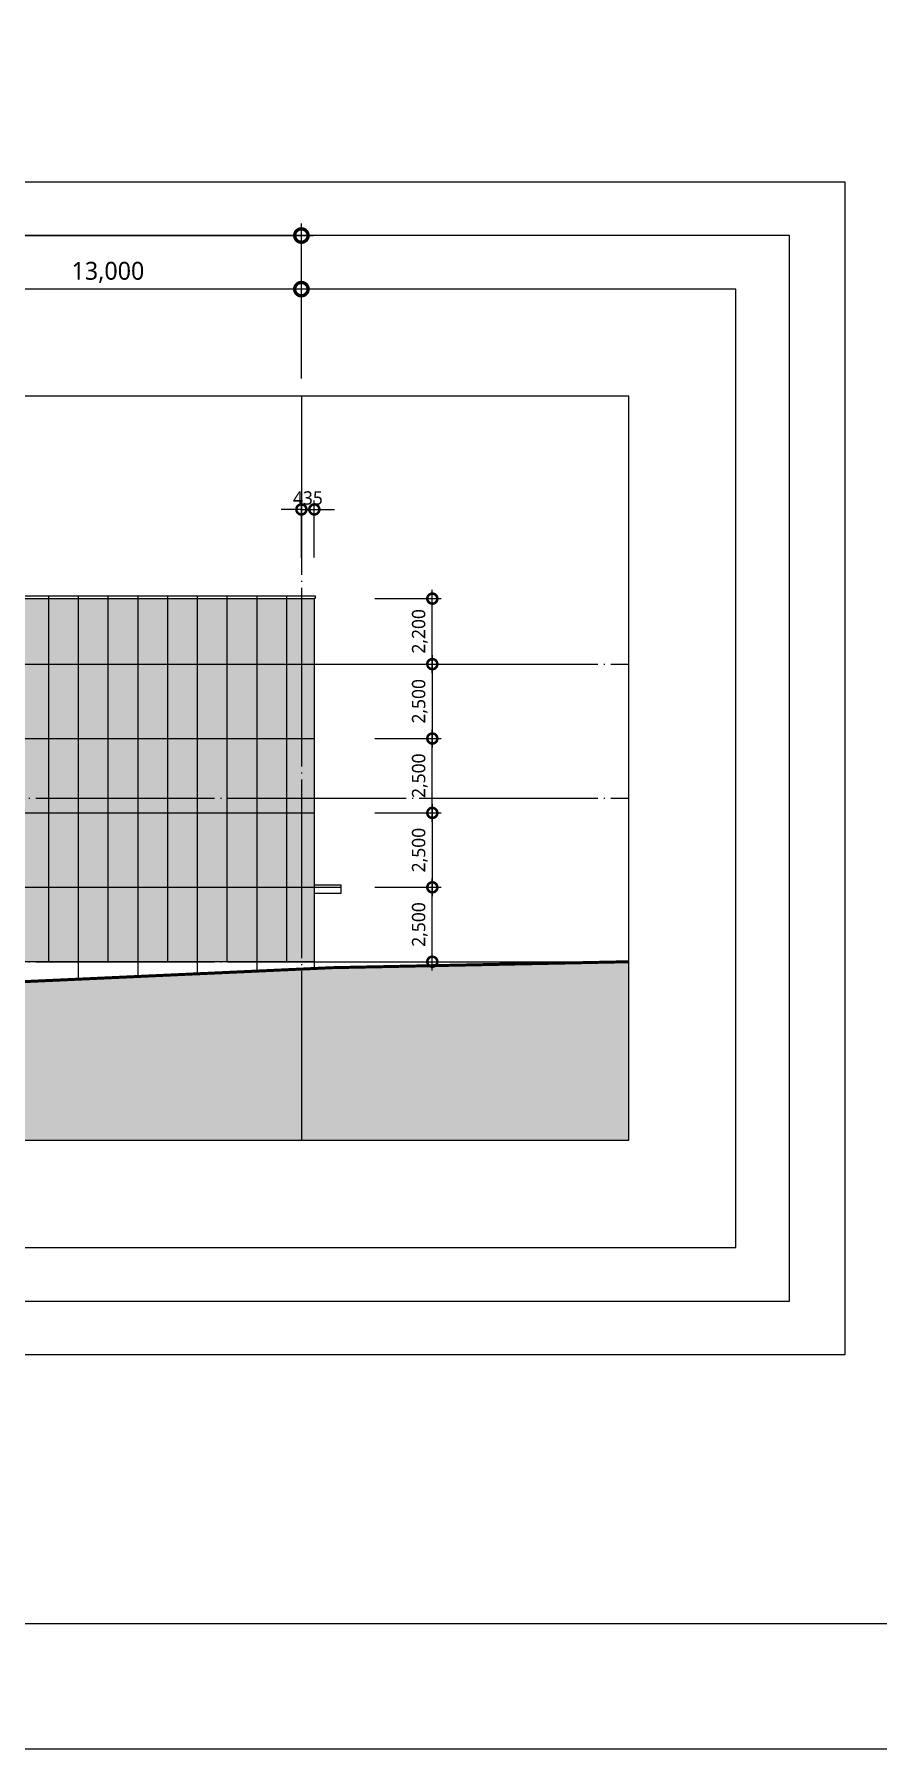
# Model space of a CAD drawing. Header units: millimetres. Extents: x -2325 to 334075, y -552635 to -11738.
# Drawn here: x 88132 to 116473, y -147450 to -89843 of the extents above; entities that cross this region are included whole.
import ezdxf

# ---------------------------------------------------------------- set-up
doc = ezdxf.new("R2010")
doc.units = ezdxf.units.MM
doc.header["$LTSCALE"] = 200
doc.linetypes.add('CEN-GAUN', pattern=[32.2, 30, -1, 0.2, -1])
doc.layers.get('DEFPOINTS').update_dxf_attribs({"color": 137})
doc.layers.add('CEN', color=1, linetype='CEN-GAUN', plot=False)
doc.layers.add('임시 치수선', color=8, linetype='Continuous', plot=False)
for name, color, linetype in [('ELE-3', 3, 'Continuous'), ('ELE-8', 8, 'Continuous'), ('HAT', 8, 'Continuous'), ('SOL-253', 253, 'Continuous'), ('SOL-254', 254, 'Continuous')]:
    doc.layers.add(name, color=color, linetype=linetype)
doc.styles.add('$0$스타일1', font='malgun.ttf')
doc.dimstyles.new('CJA', dxfattribs={"dimscale": 300, "dimtxt": 2.7, "dimasz": 1, "dimexe": 2, "dimexo": 3, "dimgap": 1, "dimtad": 1, "dimdec": 0, "dimzin": 1, "dimdsep": 46, "dimlunit": 6, "dimtxsty": '$0$스타일1', "dimblk": 'CJDOT', "dimcen": 0.09, "dimdle": 1, "dimclrd": 256, "dimclre": 256, "dimclrt": 3, "dimadec": 0, "dimazin": 0, "dimtfac": 1, "dimtdec": 0, "dimtix": 1, "dimtmove": 2, "dimatfit": 3, "dimldrblk": 'CJDOT', "dimfxl": 1, "dimtolj": 1, "dimtzin": 1, "dimarcsym": 0})

# ---------------------------------------------------------------- blocks, each defined once
blk = doc.blocks.new('_DotSmall')
at = {"color": 0, "linetype": 'ByBlock', "const_width": 0.5}
blk.add_lwpolyline([(-0.0625, 0, 1), (0.0625, 0, 1)], format="xyb", close=True, dxfattribs=at)
blk = doc.blocks.new('*D50')
at = {"layer": 'DEFPOINTS', "lineweight": -2, "transparency": 16777216}
for p, q in [((53707, -96606), (97507, -96606)), ((54107, -101406), (54107, -96206)), ((97107, -101406), (97107, -96206))]:
    blk.add_line(p, q, dxfattribs=at)
at = {"layer": 'DEFPOINTS', "color": 0, "transparency": 16777216}
for p in [(97107, -96606), (54107, -102006), (97107, -102006)]:
    blk.add_point(p, dxfattribs=at)
at = {"layer": 'DEFPOINTS', "lineweight": -2, "transparency": 16777216, "xscale": 900, "yscale": 900, "zscale": 900, "rotation": 180}
blk.add_blockref('_DotSmall', (54107, -96606), dxfattribs=at)
at = {"layer": 'DEFPOINTS', "lineweight": -2, "transparency": 16777216, "xscale": 900, "yscale": 900, "zscale": 900}
blk.add_blockref('_DotSmall', (97107, -96606), dxfattribs=at)
at = {"layer": 'DEFPOINTS', "color": 3, "transparency": 16777216, "insert": (75607, -96046), "char_height": 600, "attachment_point": 5, "style": '$0$스타일1'}
blk.add_mtext('\\A1;43,000', dxfattribs=at)
blk = doc.blocks.new('CJDOT')
blk.add_line((-2, 0), (2, 0))
at = {"const_width": 0.5}
blk.add_lwpolyline([(-0.25, 0, 1), (0.25, 0, 1)], format="xyb", close=True, dxfattribs=at)
blk = doc.blocks.new('*D53')
at = {"layer": 'DEFPOINTS', "lineweight": -2, "transparency": 16777216}
for p, q in [((97507, -98406), (83707, -98406)), ((84107, -101406), (84107, -98006)), ((97107, -101406), (97107, -98006))]:
    blk.add_line(p, q, dxfattribs=at)
at = {"layer": 'DEFPOINTS', "color": 0, "transparency": 16777216}
for p in [(84107, -98406), (84107, -102006), (97107, -102006)]:
    blk.add_point(p, dxfattribs=at)
at = {"layer": 'DEFPOINTS', "lineweight": -2, "transparency": 16777216, "xscale": 900, "yscale": 900, "zscale": 900, "rotation": 180}
blk.add_blockref('_DotSmall', (84107, -98406), dxfattribs=at)
at = {"layer": 'DEFPOINTS', "lineweight": -2, "transparency": 16777216, "xscale": 900, "yscale": 900, "zscale": 900}
blk.add_blockref('_DotSmall', (97107, -98406), dxfattribs=at)
at = {"layer": 'DEFPOINTS', "color": 3, "transparency": 16777216, "insert": (90607, -97844), "char_height": 600, "attachment_point": 5, "style": '$0$스타일1'}
blk.add_mtext('\\A1;13,000', dxfattribs=at)
blk = doc.blocks.new('*D35')
at = {"layer": 'DEFPOINTS', "color": 0, "transparency": 16777216}
for p in [(97542, -105809), (97107, -107869), (97542, -107869)]:
    blk.add_point(p, dxfattribs=at)
at = {"layer": '임시 치수선', "lineweight": -2, "transparency": 16777216}
for p, q in [((97107, -105809), (96432, -105809)), ((97107, -107419), (97107, -105509)), ((97107, -105809), (97542, -105809)), ((97542, -107419), (97542, -105509)), ((97542, -105809), (98217, -105809))]:
    blk.add_line(p, q, dxfattribs=at)
at = {"layer": '임시 치수선', "lineweight": -2, "transparency": 16777216, "xscale": 675, "yscale": 675, "zscale": 675}
blk.add_blockref('_DotSmall', (97107, -105809), dxfattribs=at)
at = {"layer": '임시 치수선', "lineweight": -2, "transparency": 16777216, "xscale": 675, "yscale": 675, "zscale": 675, "rotation": 180}
blk.add_blockref('_DotSmall', (97542, -105809), dxfattribs=at)
at = {"layer": '임시 치수선', "color": 3, "transparency": 16777216, "insert": (97325, -105427), "char_height": 450, "attachment_point": 5, "style": '$0$스타일1'}
blk.add_mtext('\\A1;435', dxfattribs=at)
blk = doc.blocks.new('*D36')
at = {"layer": 'DEFPOINTS', "color": 0, "transparency": 16777216}
for p in [(99122, -111006), (99122, -113506), (101507, -113506)]:
    blk.add_point(p, dxfattribs=at)
at = {"layer": '임시 치수선', "lineweight": -2, "transparency": 16777216}
for p, q in [((99572, -111006), (101807, -111006)), ((101507, -110706), (101507, -113806)), ((99572, -113506), (101807, -113506))]:
    blk.add_line(p, q, dxfattribs=at)
at = {"layer": '임시 치수선', "lineweight": -2, "transparency": 16777216, "xscale": 675, "yscale": 675, "zscale": 675}
for p, rotation in [((101507, -111006), 90), ((101507, -113506), 270)]:
    blk.add_blockref('_DotSmall', p, dxfattribs=dict(at, rotation=rotation))
at = {"layer": '임시 치수선', "color": 3, "transparency": 16777216, "insert": (101087, -112256), "char_height": 450, "attachment_point": 5, "rotation": 90, "style": '$0$스타일1'}
blk.add_mtext('\\A1;2,500', dxfattribs=at)
blk = doc.blocks.new('*D37')
at = {"layer": 'DEFPOINTS', "color": 0, "transparency": 16777216}
for p in [(99122, -108806), (101507, -108806), (99122, -111006)]:
    blk.add_point(p, dxfattribs=at)
at = {"layer": '임시 치수선', "lineweight": -2, "transparency": 16777216}
for p, q in [((99572, -108806), (101807, -108806)), ((101507, -111306), (101507, -108506)), ((99572, -111006), (101807, -111006))]:
    blk.add_line(p, q, dxfattribs=at)
at = {"layer": '임시 치수선', "lineweight": -2, "transparency": 16777216, "xscale": 675, "yscale": 675, "zscale": 675}
for p, rotation in [((101507, -108806), 90), ((101507, -111006), 270)]:
    blk.add_blockref('_DotSmall', p, dxfattribs=dict(at, rotation=rotation))
at = {"layer": '임시 치수선', "color": 3, "transparency": 16777216, "insert": (101087, -109906), "char_height": 450, "attachment_point": 5, "rotation": 90, "style": '$0$스타일1'}
blk.add_mtext('\\A1;2,200', dxfattribs=at)
blk = doc.blocks.new('*D38')
at = {"layer": 'DEFPOINTS', "color": 0, "transparency": 16777216}
for p in [(99122, -113506), (101507, -113506), (99122, -116006)]:
    blk.add_point(p, dxfattribs=at)
at = {"layer": '임시 치수선', "lineweight": -2, "transparency": 16777216}
for p, q in [((101507, -116306), (101507, -113206)), ((99572, -113506), (101807, -113506)), ((99572, -116006), (101807, -116006))]:
    blk.add_line(p, q, dxfattribs=at)
at = {"layer": '임시 치수선', "lineweight": -2, "transparency": 16777216, "xscale": 675, "yscale": 675, "zscale": 675}
for p, rotation in [((101507, -113506), 90), ((101507, -116006), 270)]:
    blk.add_blockref('_DotSmall', p, dxfattribs=dict(at, rotation=rotation))
at = {"layer": '임시 치수선', "color": 3, "transparency": 16777216, "insert": (101087, -114756), "char_height": 450, "attachment_point": 5, "rotation": 90, "style": '$0$스타일1'}
blk.add_mtext('\\A1;2,500', dxfattribs=at)
blk = doc.blocks.new('*D39')
at = {"layer": 'DEFPOINTS', "color": 0, "transparency": 16777216}
for p in [(99122, -116006), (99122, -118506), (101507, -118506)]:
    blk.add_point(p, dxfattribs=at)
at = {"layer": '임시 치수선', "lineweight": -2, "transparency": 16777216}
for p, q in [((101507, -115706), (101507, -118806)), ((99572, -116006), (101807, -116006)), ((99572, -118506), (101807, -118506))]:
    blk.add_line(p, q, dxfattribs=at)
at = {"layer": '임시 치수선', "lineweight": -2, "transparency": 16777216, "xscale": 675, "yscale": 675, "zscale": 675}
for p, rotation in [((101507, -116006), 90), ((101507, -118506), 270)]:
    blk.add_blockref('_DotSmall', p, dxfattribs=dict(at, rotation=rotation))
at = {"layer": '임시 치수선', "color": 3, "transparency": 16777216, "insert": (101087, -117256), "char_height": 450, "attachment_point": 5, "rotation": 90, "style": '$0$스타일1'}
blk.add_mtext('\\A1;2,500', dxfattribs=at)
blk = doc.blocks.new('*D40')
at = {"layer": 'DEFPOINTS', "color": 0, "transparency": 16777216}
for p in [(99122, -118506), (101507, -118506), (99122, -121006)]:
    blk.add_point(p, dxfattribs=at)
at = {"layer": '임시 치수선', "lineweight": -2, "transparency": 16777216}
for p, q in [((99572, -118506), (101807, -118506)), ((101507, -121306), (101507, -118206)), ((99572, -121006), (101807, -121006))]:
    blk.add_line(p, q, dxfattribs=at)
at = {"layer": '임시 치수선', "lineweight": -2, "transparency": 16777216, "xscale": 675, "yscale": 675, "zscale": 675}
for p, rotation in [((101507, -118506), 90), ((101507, -121006), 270)]:
    blk.add_blockref('_DotSmall', p, dxfattribs=dict(at, rotation=rotation))
at = {"layer": '임시 치수선', "color": 3, "transparency": 16777216, "insert": (101087, -119756), "char_height": 450, "attachment_point": 5, "rotation": 90, "style": '$0$스타일1'}
blk.add_mtext('\\A1;2,500', dxfattribs=at)
blk = doc.blocks.new('con hatch')
at = {"layer": 'HAT', "color": 252}
for p, q in [((1435, 0), (1435, -2090)), ((3435, 0), (3435, -1948)), ((5435, 0), (5435, -1807)), ((7435, 0), (7435, -1665)), ((9435, 0), (9435, -1523)), ((11435, 0), (11435, -1382)), ((13435, 0), (13435, -1233)), ((15435, 0), (15435, -300)), ((17435, 0), (17435, -328)), ((19435, 0), (19435, -70)), ((31935, 0), (31935, -596)), ((33935, 0), (33935, -677)), ((35935, 0), (35935, -587)), ((37935, 0), (37935, -496)), ((39935, 0), (39935, -405)), ((41935, 0), (41935, -315)), ((0, -1000), (14405, -1000)), ((0, -2000), (2701, -2000))]:
    blk.add_line(p, q, dxfattribs=at)
for centre in [(1335, -900), (1335, -1100), (1535, -900), (1535, -1100), (3335, -900), (3335, -1100), (3535, -900), (3535, -1100), (5335, -900), (5335, -1100), (5535, -900), (5535, -1100), (7335, -900), (7335, -1100), (7535, -900), (7535, -1100), (9335, -900), (9335, -1100), (9535, -900), (9535, -1100), (11335, -900), (11335, -1100), (11535, -900), (11535, -1100), (13335, -900), (13335, -1100), (13535, -900), (13535, -1100), (1335, -1900), (1535, -1900)]:
    blk.add_circle(centre, 45, dxfattribs=at)

msp = doc.modelspace()

# ---------------------------------------------------------------- hatches: boundary and pattern name
at = {"layer": 'SOL-253'}
h = msp.add_hatch(color=256, dxfattribs=at)
h.dxf.hatch_style = 1
h.paths.add_polyline_path([(83672.3, -116306.4), (84607.3, -116306.4), (84607.3, -117006.4), (83672.3, -117006.4), (83672.3, -121006.4), (97542.3, -121006.4), (97542.3, -108806.4), (83672.3, -108806.4)])
at = {"layer": 'SOL-254'}
h = msp.add_hatch(color=253, dxfattribs=at)
h.dxf.hatch_style = 1
h.paths.add_polyline_path([(97107.3, -121253.2), (87157.3, -121704), (84107.3, -121775.8), (84107.3, -127006.4), (97107.3, -127006.4)])
h = msp.add_hatch(color=253, dxfattribs=at)
h.dxf.hatch_style = 1
h.paths.add_polyline_path([(108107.3, -121006.4), (98140.8, -121206.4), (97107.3, -121253.2), (97107.3, -121410), (97107.3, -127006.4), (108107.3, -127006.4)])

# ---------------------------------------------------------------- linework, layer by layer
at = {"layer": 'CEN'}
for p, q in [((97107.3, -102006.4), (97107.3, -127006.4)), ((43107.3, -111006.4), (108107.3, -111006.4)), ((43107.3, -115506.4), (108107.3, -115506.4)), ((43107.3, -121006.4), (108107.3, -121006.4))]:
    msp.add_line(p, q, dxfattribs=at)
at = {"layer": 'DEFPOINTS'}
for points in [[(165875, -28650), (-2325, -28650), (-2325, -147450), (165875, -147450)], [(144375, -143250), (6975, -143250), (6975, -32850), (144375, -32850)], [(35975, -94806.4), (35975, -134206.4), (115375, -134206.4), (115375, -94806.4)], [(37707.3, -96606.4), (37707.3, -132406.4), (113507.3, -132406.4), (113507.3, -96606.4)], [(39507.3, -98406.4), (39507.3, -130606.4), (111707.3, -130606.4), (111707.3, -98406.4)], [(43107.3, -102006.4), (43107.3, -127006.4), (108107.3, -127006.4), (108107.3, -102006.4)]]:
    msp.add_lwpolyline(points, close=True, dxfattribs=at)
at = {"layer": 'ELE-3'}
msp.add_line((97542.3, -121006.4), (97542.3, -121233.5), dxfattribs=at)
for points in [[(83672.3, -108806.4), (83642.3, -108806.4), (83642.3, -108706.4), (97572.3, -108706.4), (97572.3, -108806.4), (97542.3, -108806.4)], [(83672.3, -108806.4), (97542.3, -108806.4), (97542.3, -121006.4), (83672.3, -121006.4), (83672.3, -117006.4), (84607.3, -117006.4), (84607.3, -116306.4), (83672.3, -116306.4), (83672.3, -108824.7)]]:
    msp.add_lwpolyline(points, dxfattribs=at)
at = {"layer": 'ELE-3', "const_width": 100}
msp.add_lwpolyline([(36901.4, -123543.8, -0.040687), (50417.3, -123569.2), (50417.3, -123406.4), (52846.6, -123406.4), (66279.3, -122455.7), (73563.3, -121875.8), (76745.2, -121870.7), (79344.3, -121855.9), (82956.9, -121802.9), (87157.3, -121704), (98140.8, -121206.4), (108107.3, -121006.4)], format="xyb", dxfattribs=at)
at = {"layer": 'ELE-8'}
msp.add_line((97542.3, -118506.4), (98442.3, -118506.4), dxfattribs=at)
msp.add_lwpolyline([(97542.3, -118706.4), (98442.3, -118706.4), (98442.3, -118436.4), (97542.3, -118436.4)], close=True, dxfattribs=at)
at = {"layer": 'HAT', "ltscale": 0.5}
for p, q in [((88607.3, -108706.4), (88607.3, -121006.4)), ((89607.3, -108706.4), (89607.3, -121006.4)), ((90607.3, -108706.4), (90607.3, -121006.4)), ((91607.3, -108706.4), (91607.3, -121006.4)), ((92607.3, -108706.4), (92607.3, -121006.4)), ((93607.3, -108706.4), (93607.3, -121006.4)), ((94607.3, -108706.4), (94607.3, -121006.4)), ((95607.3, -108706.4), (95607.3, -121006.4)), ((96607.3, -108706.4), (96607.3, -121006.4)), ((83672.3, -111006.4), (97542.3, -111006.4)), ((83672.3, -113506.4), (97542.3, -113506.4)), ((83672.3, -116006.4), (97542.3, -116006.4)), ((83672.3, -118506.4), (97542.3, -118506.4))]:
    msp.add_line(p, q, dxfattribs=at)

# ---------------------------------------------------------------- block references
at = {"layer": 'HAT'}
msp.add_blockref('con hatch', (53672.3, -121006.4), dxfattribs=at)

# ---------------------------------------------------------------- dimensions: what is measured, and where the dimension line sits
at = {"layer": 'DEFPOINTS'}
dim = msp.add_linear_dim(base=(97107.3, -96606.4), p1=(54107.3, -102006.4), p2=(97107.3, -102006.4), angle=180, dimstyle='CJA', override={"dimscale": 200, "dimtxt": 3, "dimasz": 4.5, "dimblk1": 'DotSmall', "dimblk2": 'DotSmall', "dimsah": 1, "dimdle": 2}, dxfattribs=at)
dim.commit()
dim.dimension.update_dxf_attribs({"geometry": '*D50', "text_midpoint": (75607.3, -96046)})
dim = msp.add_linear_dim(base=(84107.3, -98406.4), p1=(97107.3, -102006.4), p2=(84107.3, -102006.4), dimstyle='CJA', override={"dimscale": 200, "dimtxt": 3, "dimasz": 4.5, "dimblk1": 'DotSmall', "dimblk2": 'DotSmall', "dimsah": 1, "dimdle": 2}, dxfattribs=at)
dim.commit()
dim.dimension.update_dxf_attribs({"geometry": '*D53', "text_midpoint": (90607.3, -97844.4)})
at = {"layer": '임시 치수선'}
dim = msp.add_linear_dim(base=(97542.3, -105809.1), p1=(97107.3, -107868.8), p2=(97542.3, -107868.8), dimstyle='CJA', override={"dimscale": 150, "dimtxt": 3, "dimasz": 4.5, "dimblk1": 'DotSmall', "dimblk2": 'DotSmall', "dimsah": 1, "dimdle": 2}, dxfattribs=at)
dim.commit()
dim.dimension.update_dxf_attribs({"geometry": '*D35', "text_midpoint": (97324.8, -105426.6)})
for base, p1, p2, angle, picture, middle in [((101507.4, -108806.4), (99122.4, -111006.4), (99122.4, -108806.4), 90, '*D37', (101087.1, -109906.4)), ((101507, -113506.4), (99122.4, -111006.4), (99122.4, -113506.4), 90, '*D36', (101086.7, -112256.4)), ((101507, -113506.4), (99122.4, -116006.4), (99122.4, -113506.4), 270, '*D38', (101086.7, -114756.4)), ((101507, -118506.4), (99122.4, -116006.4), (99122.4, -118506.4), 90, '*D39', (101086.7, -117256.4)), ((101507, -118506.4), (99122.4, -121006.4), (99122.4, -118506.4), 270, '*D40', (101086.7, -119756.4))]:
    dim = msp.add_linear_dim(base=base, p1=p1, p2=p2, angle=angle, dimstyle='CJA', override={"dimscale": 150, "dimtxt": 3, "dimasz": 4.5, "dimblk1": 'DotSmall', "dimblk2": 'DotSmall', "dimsah": 1, "dimdle": 2}, dxfattribs=at)
    dim.commit()
    dim.dimension.update_dxf_attribs({"geometry": picture, "text_midpoint": middle})

doc.saveas('drawing.dxf')
